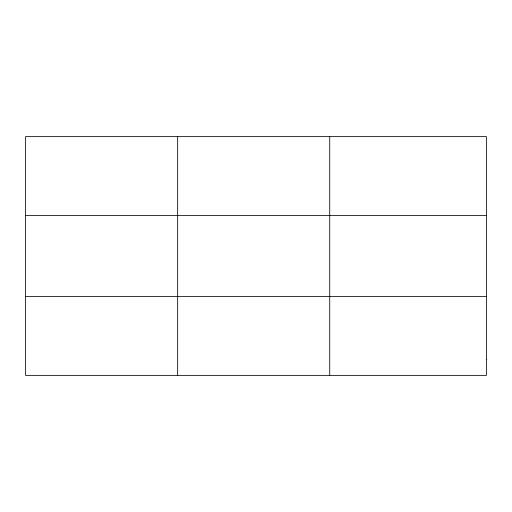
<?xml version="1.0" encoding="UTF-8"?>
<svg xmlns="http://www.w3.org/2000/svg" width="512" height="512" viewBox="0 0 512 512"><rect width="100%" height="100%" fill="white"/><g stroke="black" fill="none" stroke-linecap="round" stroke-linejoin="round"><path stroke-width="0.77" d="M177.664 136.627L177.664 375.373M329.728 136.627L329.728 375.373M25.6 215.411L486.4 215.411M25.6 296.589L486.4 296.589M486.4 359.616L486.4 375.373L25.6 375.373L25.6 136.627L486.4 136.627L486.4 359.616"/></g></svg>
